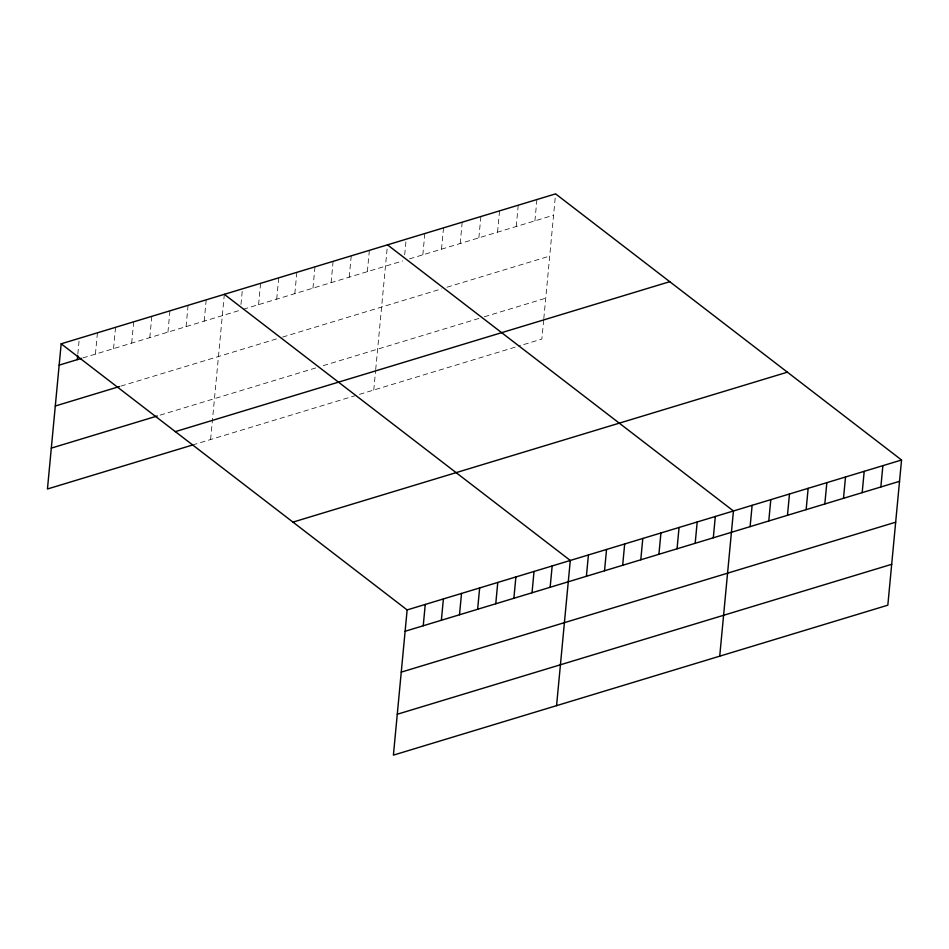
<?xml version="1.0" encoding="UTF-8"?>
<svg xmlns="http://www.w3.org/2000/svg" width="949" height="949" viewBox="0 0 949 949"><rect width="100%" height="100%" fill="white"/><g stroke="black" fill="none" stroke-linecap="round" stroke-linejoin="round"><path stroke-width="0.71" stroke-dasharray="4.75 3.56" d="M77.83 353.941L79.04 341.154M95.422 354.131L97.427 332.814M113.548 348.639L115.564 327.31M131.674 343.135L133.69 321.818M149.8 337.642L151.816 316.314M167.937 332.138L169.942 310.821M186.063 326.646L188.08 305.317M204.189 321.142L206.206 299.825M210.607 439.517L224.332 294.332M240.987 304.463L242.458 288.828M258.579 304.653L260.595 283.336M276.705 299.149L278.721 277.832M294.831 293.656L296.847 272.339M312.956 288.164L314.973 266.835M331.094 282.66L333.111 261.343M349.22 277.167L351.237 255.839M367.346 271.663L369.363 250.346M373.764 390.039L375.555 371.059M375.697 369.6L387.489 244.842M404.689 254.818L406.172 239.184M422.827 254.842L424.844 233.513M441.51 249.172L443.527 227.855M460.194 243.513L462.199 222.185M478.865 237.843L480.882 216.526M497.549 232.185L499.565 210.856M516.22 226.514L518.237 205.198M534.904 220.856L536.92 199.527M543.658 320.086L541.867 339.066L523.196 344.724M543.801 318.627L555.592 193.869M82.871 357.939L240.441 310.145M243.241 309.303L402.815 260.904M409.493 258.887L553.575 215.186M120.843 386.124L277.025 338.757M282.6 337.073L441.653 288.84M446.991 287.215L549.72 256.064M160.084 415.14L316.278 367.773M323.241 365.65L479.031 318.413M484.358 316.788L545.734 298.188M192.481 445.022L520.527 345.531"/><path stroke-width="1.42" d="M61.175 343.811L407.133 609.934L393.408 755.131L887.825 605.189L901.55 460.004L555.592 193.869L61.175 343.811L47.45 488.996L192.481 445.022M77.284 359.624L77.688 355.365M423.242 625.759L425.259 604.442M441.368 620.266L443.385 598.949M459.506 614.762L461.522 593.445M477.632 609.27L479.648 587.953M495.758 603.766L497.774 582.449M513.884 598.273L515.9 576.956M532.021 592.769L534.026 571.452M550.147 587.277L552.164 565.96M556.565 705.653L570.29 560.456L224.332 294.332M586.399 576.28L588.416 554.963M604.537 570.788L606.541 549.459M622.663 565.284L624.679 543.967M640.789 559.791L642.805 538.463M658.914 554.287L660.931 532.97M677.04 548.795L679.057 527.478M695.178 543.291L697.195 521.974M713.304 537.798L715.321 516.481M719.722 656.174L733.447 510.977L387.489 244.842M750.113 526.636L752.13 505.319M768.785 520.965L770.802 499.649M787.468 515.307L789.485 493.99M806.14 509.637L808.157 488.32M824.823 503.978L826.84 482.661M843.495 498.308L845.512 476.991M862.178 492.65L864.195 471.333M880.862 486.979L882.867 465.662M59.158 365.128L81.472 358.366M55.291 406.006L119.444 386.551M51.317 448.118L157.297 415.982M175.34 431.629L669.757 281.687M292.968 522.116L787.385 372.174M407.133 609.934L901.55 460.004M405.116 631.263L899.533 481.321M401.249 672.141L895.666 522.199M397.275 714.253L891.692 564.311"/></g></svg>
